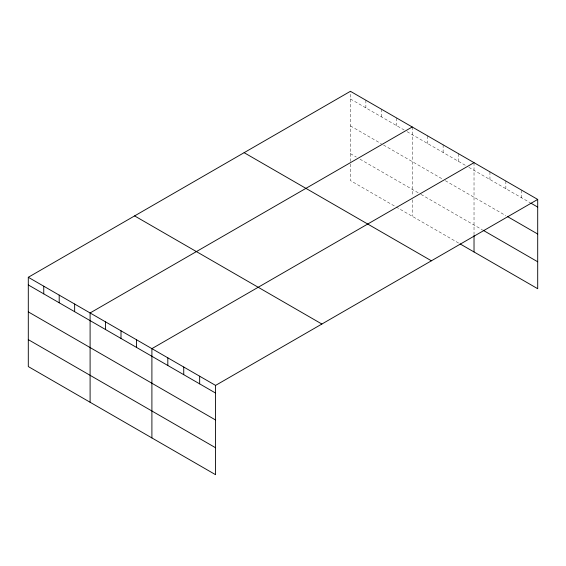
<?xml version="1.0" encoding="UTF-8"?>
<svg xmlns="http://www.w3.org/2000/svg" width="566" height="566" viewBox="0 0 566 566"><rect width="100%" height="100%" fill="white"/><g stroke="black" fill="none" stroke-linecap="round" stroke-linejoin="round"><path stroke-width="0.42" stroke-dasharray="2.83 2.12" d="M350.425 161.48L350.425 91.303M350.425 98.965L404.131 129.968M407.074 131.673L465.931 165.654M468.874 167.352L530.123 202.706M350.425 125.9L381.321 143.743M383.529 145.016L442.393 178.998M445.336 180.696L505.863 215.646M350.425 153.655L356.311 157.058M359.99 159.18L420.319 194.011M421.054 194.435L482.366 229.831M458.573 243.033L350.425 180.596L350.425 162.343M521.781 190.24L521.781 197.895M505.863 181.049L505.863 188.704M489.944 171.859L489.944 179.514M474.025 162.668L474.025 234.579M458.573 153.747L458.573 161.402M443.128 144.825L443.128 152.48M427.677 135.904L427.677 143.566M412.225 126.989L412.225 196.289M412.225 199.763L412.225 216.276M396.773 118.068L396.773 125.723M381.321 109.146L381.321 116.801M365.877 100.224L365.877 107.88"/><path stroke-width="0.85" d="M460.045 243.889L537.7 288.717L537.7 199.43L350.425 91.303L28.3 277.283L28.3 366.57L215.575 474.697L215.575 385.404L28.3 277.283M412.225 126.989L90.1 312.963L90.1 402.249M474.025 162.668L151.9 348.642L151.9 437.935M215.575 385.404L537.7 199.43M530.88 203.144L537.7 207.085M507.377 216.516L537.7 234.027M483.123 230.27L537.7 261.782M244.123 152.679L431.398 260.799M134.602 215.908L321.877 324.035M28.3 284.939L215.575 393.059M28.3 311.88L215.575 420M28.3 339.635L215.575 447.756M474.025 235.449L474.025 251.955M199.656 376.213L199.656 383.868M183.738 367.023L183.738 374.678M167.819 357.832L167.819 365.487M136.456 339.72L136.456 347.382M121.004 330.806L121.004 338.461M105.552 321.884L105.552 329.539M74.648 304.041L74.648 311.696M59.204 295.119L59.204 302.782M43.752 286.205L43.752 293.86"/></g></svg>
